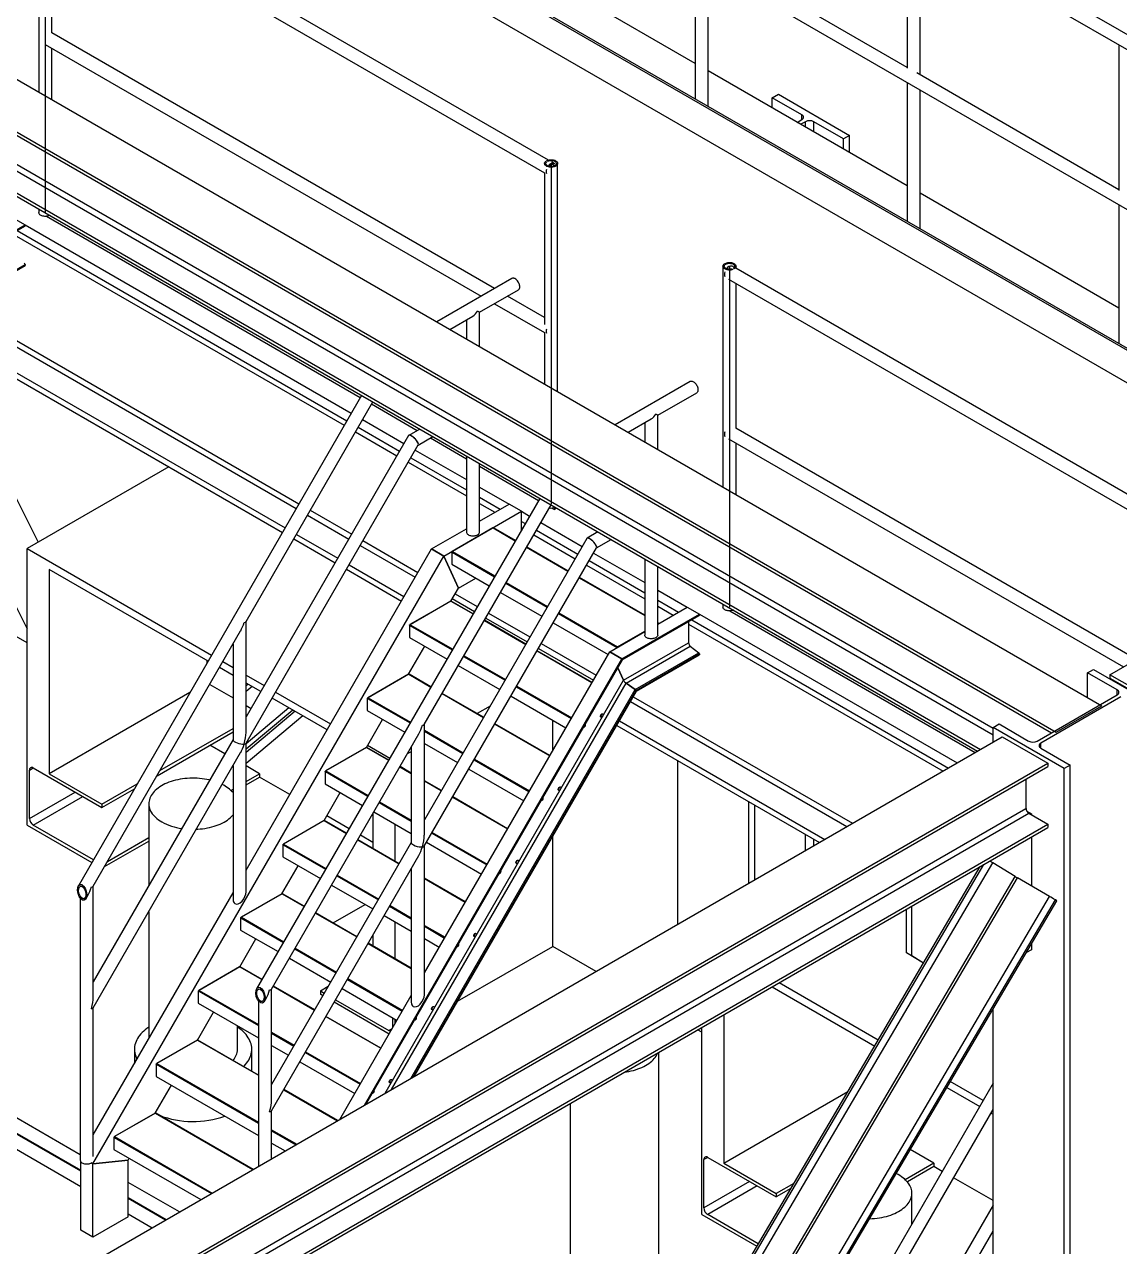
# Model space of a CAD drawing. Header units: inches. Extents: x 5 to 1254, y 17 to 852.
# Drawn here: x 437.6 to 547.8, y 496.3 to 619.3 of the extents above; entities that cross this region are included whole.
import ezdxf

# ---------------------------------------------------------------- set-up
doc = ezdxf.new("R2010")
doc.units = ezdxf.units.IN
doc.header["$LTSCALE"] = 13.5
doc.header["$MEASUREMENT"] = 0

msp = doc.modelspace()

# ---------------------------------------------------------------- linework, layer by layer
at = {"color": 7, "linetype": 'Continuous', "lineweight": 25}
for p, q in [((282.96, 702.61), (546.01, 550.76)), ((278.37, 699.96), (541.41, 548.1)), ((278.55, 699.53), (540.95, 548.04)), ((480.85, 655.87), (602.17, 585.83)), ((603.48, 586.59), (482.16, 656.62)), ((466.93, 647.83), (588.25, 577.79)), ((454.65, 640.74), (575.97, 570.71)), ((454.83, 640.85), (576.15, 570.81)), ((451.82, 639.11), (573.14, 569.07)), ((490.31, 605.68), (442.11, 633.5)), ((440.33, 618.46), (440.33, 632.48)), ((440.8, 632.74), (489.93, 604.38)), ((439.02, 631.72), (439.02, 612.52)), ((526.42, 629.56), (526.42, 614.91)), ((527.74, 614.24), (527.74, 628.8)), ((505.1, 615.4), (485.09, 626.95)), ((526.42, 615), (506.06, 626.75)), ((505.1, 625.79), (505.1, 611.83)), ((506.41, 611.07), (506.41, 625.03)), ((411.55, 619.15), (535.07, 547.84)), ((411.83, 619.64), (535.07, 548.5)), ((409.62, 618.04), (533.79, 546.36)), ((409.72, 617.65), (533.51, 546.19)), ((484.88, 592.74), (440.33, 618.46)), ((439.68, 617.31), (483.56, 591.98)), ((440.33, 611.76), (440.33, 616.94)), ((547.74, 617.25), (547.74, 602.6)), ((526.42, 603.09), (506.41, 614.64)), ((547.74, 602.69), (527.39, 614.44)), ((526.42, 613.48), (526.42, 599.52)), ((527.74, 598.76), (527.74, 612.72)), ((512.85, 611.95), (513.46, 612.3)), ((515.83, 610.23), (512.85, 611.95)), ((512.85, 610.93), (512.85, 611.95)), ((513.46, 612.3), (520.62, 608.16)), ((515.83, 609.74), (515.83, 610.23)), ((515.36, 609.47), (515.83, 609.74)), ((516.19, 609.53), (515.73, 609.27)), ((516.19, 609), (516.19, 609.53)), ((520.01, 607.81), (517.04, 609.53)), ((517.04, 608.51), (517.04, 609.53)), ((505.3, 608.24), (505.28, 608.25)), ((520.62, 608.16), (520.01, 607.81)), ((520.01, 606.79), (520.01, 607.81)), ((520.62, 606.44), (520.62, 608.16)), ((489.93, 605.34), (489.93, 605.21)), ((490.88, 605.35), (490.66, 605.48)), ((491.24, 582.37), (491.24, 605.34)), ((546.83, 553.88), (635.79, 605.24)), ((489.93, 604.38), (489.93, 589.14)), ((547.74, 590.78), (527.74, 602.33)), ((439.02, 600.74), (439.02, 600.39)), ((547.74, 601.17), (547.74, 587.21)), ((429.84, 594.66), (437.64, 599.16)), ((429.87, 594.59), (437.64, 599.08)), ((429.87, 594.56), (437.62, 599.03)), ((436.41, 599.87), (437.64, 599.16)), ((437.64, 599.16), (437.64, 599.08)), ((437.64, 599.16), (470.47, 580.21)), ((439.8, 600.02), (471.38, 581.78)), ((436.54, 598.16), (469.77, 578.98)), ((436.86, 598.59), (470.03, 579.44)), ((436.86, 598.59), (470.03, 579.44)), ((526.62, 595.93), (526.61, 595.94)), ((431.28, 591.48), (437.64, 595.16)), ((431.3, 591.42), (437.64, 595.08)), ((437.64, 595.16), (437.64, 595.08)), ((507.88, 594.99), (507.88, 572.76)), ((509.03, 594.87), (508.82, 594.99)), ((563.43, 563.47), (509.19, 594.78)), ((509.2, 594.78), (509.2, 594.99)), ((486.64, 593.76), (479.08, 589.39)), ((508.44, 593.7), (562.12, 562.71)), ((509.2, 578.7), (509.2, 593.26)), ((483.38, 590.36), (487.3, 592.62)), ((489.93, 589.83), (486.19, 591.98)), ((430.7, 590.37), (464.93, 570.61)), ((430.98, 590.86), (465.21, 571.09)), ((483.38, 586.91), (483.38, 590.36)), ((484.88, 591.22), (489.93, 588.31)), ((480.39, 588.63), (482.72, 589.98)), ((482.07, 589.6), (482.07, 587.67)), ((429.31, 587.97), (463.54, 568.2)), ((429.58, 588.43), (463.81, 568.66)), ((489.93, 588.31), (489.93, 583.13)), ((428.91, 587.27), (438.96, 567.21)), ((504.58, 583.4), (497.02, 579.04)), ((425.98, 582.2), (437.85, 558.5)), ((471.5, 581.99), (443.01, 532.64)), ((501.32, 580), (505.24, 582.26)), ((459.88, 559.23), (472.64, 581.33)), ((472.52, 581.13), (477.12, 578.47)), ((471.61, 579.55), (475.78, 577.15)), ((498.33, 578.28), (500.66, 579.62)), ((500.01, 579.24), (500.01, 577.31)), ((501.32, 576.55), (501.32, 580)), ((470.91, 578.33), (475.07, 575.92)), ((471.17, 578.79), (475.34, 576.38)), ((471.17, 578.79), (475.34, 576.38)), ((477.36, 578.61), (476.27, 577.97)), ((549.51, 555.43), (509.19, 578.71)), ((459.88, 546.98), (477.22, 577.02)), ((476.24, 577.95), (459.89, 549.63)), ((477.21, 577), (478.68, 577.85)), ((478.44, 577.71), (482.07, 575.62)), ((508.44, 577.62), (548.2, 554.67)), ((509.2, 572), (509.2, 577.18)), ((476.47, 575.72), (482.07, 572.49)), ((476.47, 575.72), (482.07, 572.49)), ((476.92, 576.49), (482.07, 573.52)), ((482.07, 575.89), (482.07, 568.24)), ((452.11, 574.8), (437.85, 566.57)), ((476.21, 575.26), (482.07, 571.88)), ((483.38, 568.24), (483.38, 575.13)), ((483.38, 574.86), (489.32, 571.43)), ((483.38, 572.76), (486.35, 571.04)), ((489.44, 571.63), (460.95, 522.28)), ((477.82, 548.87), (490.58, 570.97)), ((483.38, 571.74), (485.46, 570.53)), ((483.38, 571.74), (485.46, 570.53)), ((483.38, 571.12), (484.93, 570.23)), ((483.38, 569.33), (486.35, 571.04)), ((487.59, 570.33), (486.35, 571.04)), ((490.65, 570.66), (490.93, 570.5)), ((490.93, 570.72), (490.93, 570.5)), ((491.11, 570.67), (491.11, 570.6)), ((466.07, 569.95), (470.23, 567.54)), ((466.35, 570.44), (470.52, 568.03)), ((479.78, 565.82), (487.59, 570.33)), ((487.59, 568.42), (487.59, 570.33)), ((487.59, 570.33), (488.41, 569.85)), ((491.11, 570.6), (490.93, 570.5)), ((478.54, 566.54), (482.07, 568.57)), ((484.73, 568.65), (480.63, 566.29)), ((484.76, 568.65), (480.66, 566.29)), ((484.76, 568.65), (486.98, 567.37)), ((486.99, 567.38), (484.79, 568.65)), ((487.59, 569.31), (487.97, 569.09)), ((487.59, 569.31), (487.97, 569.09)), ((487.59, 568.7), (487.71, 568.63)), ((489.11, 568.43), (493.28, 566.02)), ((489.11, 568.43), (493.28, 566.02)), ((489.55, 569.19), (493.72, 566.79)), ((495.3, 568.25), (494.21, 567.62)), ((464.68, 567.55), (468.85, 565.14)), ((464.95, 568.01), (469.11, 565.6)), ((471.65, 567.38), (477.18, 564.18)), ((494.18, 567.59), (477.83, 539.27)), ((488.85, 567.97), (493.01, 565.56)), ((495.15, 566.64), (496.62, 567.49)), ((437.85, 557.08), (422.87, 565.74)), ((437.85, 538.76), (437.85, 566.57)), ((437.85, 566.57), (456.41, 555.86)), ((444.47, 504.67), (479.78, 565.82)), ((459.89, 534.23), (478.54, 566.54)), ((471.37, 566.89), (476.9, 563.69)), ((477.82, 536.62), (495.16, 566.66)), ((478.54, 566.54), (479.78, 565.82)), ((479.78, 565.82), (478.54, 566.54)), ((479.78, 565.82), (481.25, 562.59)), ((481.25, 562.59), (479.78, 565.82)), ((480.58, 566.24), (480.6, 566.25)), ((480.58, 566.24), (480.58, 565)), ((480.58, 566.24), (480.62, 566.22)), ((480.6, 566.25), (480.63, 566.24)), ((480.62, 566.24), (480.62, 566.26)), ((480.63, 566.26), (480.62, 566.26)), ((480.62, 566.22), (484.89, 563.75)), ((480.66, 566.29), (484.93, 563.82)), ((488.12, 566.71), (492.28, 564.3)), ((492.29, 564.32), (488.13, 566.72)), ((494.86, 566.13), (500.01, 563.16)), ((456.07, 555.25), (440.08, 564.48)), ((440.08, 564.48), (440.08, 543.91)), ((469.99, 564.49), (475.52, 561.29)), ((470.25, 564.94), (475.78, 561.75)), ((480.58, 565), (484.36, 562.82)), ((494.15, 564.91), (500.01, 561.53)), ((494.41, 565.37), (500.01, 562.14)), ((494.41, 565.37), (500.01, 562.14)), ((500.01, 565.53), (500.01, 557.88)), ((501.32, 557.88), (501.32, 564.77)), ((481.25, 562.59), (483, 563.6)), ((493.42, 563.65), (500.01, 559.85)), ((500.01, 559.87), (493.43, 563.66)), ((480.5, 561.29), (481.25, 562.59)), ((480.92, 562.03), (483.15, 560.74)), ((485.49, 562.16), (489.66, 559.76)), ((486.03, 563.09), (490.2, 560.69)), ((486.07, 563.16), (490.24, 560.76)), ((501.32, 562.4), (504.29, 560.69)), ((480.48, 561.29), (476.38, 558.93)), ((480.51, 561.29), (476.41, 558.92)), ((480.51, 561.29), (482.73, 560.01)), ((482.74, 560.02), (480.54, 561.29)), ((480.64, 561.54), (482.87, 560.25)), ((501.32, 561.38), (503.4, 560.18)), ((501.32, 561.38), (503.4, 560.18)), ((507.88, 560.99), (507.88, 560.69)), ((484.01, 559.59), (488.17, 557.19)), ((484.29, 560.08), (488.46, 557.68)), ((491.33, 560.03), (497.24, 556.62)), ((491.38, 560.1), (497.28, 556.69)), ((497.72, 555.47), (505.53, 559.97)), ((497.75, 555.41), (505.53, 559.89)), ((497.75, 555.37), (505.5, 559.84)), ((501.32, 560.77), (502.87, 559.87)), ((501.32, 558.97), (504.29, 560.69)), ((504.29, 560.69), (505.53, 559.97)), ((505.53, 559.97), (505.53, 559.89)), ((505.53, 559.97), (531.45, 545.01)), ((508.58, 560.31), (533.27, 546.05)), ((459.89, 548.09), (459.89, 559.25)), ((476.33, 558.88), (476.35, 558.89)), ((476.33, 558.88), (476.33, 557.64)), ((476.33, 558.88), (476.37, 558.85)), ((476.35, 558.89), (476.38, 558.88)), ((476.37, 558.88), (476.37, 558.9)), ((476.38, 558.89), (476.37, 558.9)), ((476.37, 558.85), (480.64, 556.39)), ((476.41, 558.92), (480.68, 556.46)), ((483.87, 559.35), (488.03, 556.94)), ((488.04, 556.96), (483.88, 559.36)), ((490.8, 559.1), (496.33, 555.91)), ((501.41, 559.06), (501.32, 559.11)), ((501.32, 559.09), (501.38, 559.05)), ((501.32, 559.02), (501.38, 559.05)), ((504.42, 559.22), (504.42, 557.09)), ((504.42, 558.98), (530.04, 544.19)), ((504.74, 559.4), (530.57, 544.49)), ((504.74, 559.4), (530.57, 544.49)), ((444.5, 532.59), (459.34, 558.3)), ((476.33, 557.64), (480.11, 555.46)), ((496.49, 556.18), (500.01, 558.22)), ((497.28, 556.69), (500.01, 558.26)), ((458.57, 556.97), (458.57, 547.33)), ((476.25, 553.93), (477.87, 556.75)), ((477.83, 523.87), (496.49, 556.18)), ((489.17, 556.29), (494.7, 553.09)), ((494.71, 553.11), (489.18, 556.3)), ((489.31, 556.53), (494.84, 553.34)), ((489.6, 557.02), (495.13, 553.83)), ((496.49, 556.18), (497.72, 555.47)), ((497.72, 555.47), (496.49, 556.18)), ((497.28, 556.67), (497.28, 556.69)), ((497.88, 553.32), (504.42, 557.09)), ((498.14, 553.03), (504.59, 556.76)), ((499.06, 552.4), (505.46, 556.1)), ((499.16, 552.29), (505.53, 555.97)), ((499.19, 552.23), (505.53, 555.89)), ((504.59, 556.76), (505.46, 556.1)), ((505.53, 555.97), (505.53, 555.89)), ((455.95, 555.32), (455.95, 555.05)), ((457.55, 555.2), (458.57, 554.61)), ((471.8, 510.57), (497.72, 555.47)), ((471.9, 510.62), (497.75, 555.41)), ((471.93, 510.64), (497.76, 555.37)), ((481.24, 554.8), (485.41, 552.4)), ((481.78, 555.73), (485.95, 553.33)), ((481.82, 555.8), (485.99, 553.4)), ((497.72, 555.47), (497.75, 555.41)), ((497.75, 555.41), (497.72, 555.47)), ((458.57, 553.81), (457.2, 554.6)), ((459.89, 553.85), (461.72, 552.79)), ((476.23, 553.93), (472.13, 551.57)), ((476.26, 553.93), (472.16, 551.56)), ((476.26, 553.93), (478.48, 552.64)), ((478.49, 552.66), (476.29, 553.93)), ((497.3, 554.59), (497.88, 553.32)), ((497.88, 553.32), (497.3, 554.59)), ((544.58, 554.07), (545.19, 554.42)), ((547.56, 552.35), (544.58, 554.07)), ((544.58, 551.58), (544.58, 554.07)), ((545.19, 554.42), (552.35, 550.28)), ((551.42, 551.23), (546.83, 553.88)), ((546.83, 553.88), (546.83, 553.55)), ((546.83, 553.55), (548.75, 552.44)), ((456.23, 552.91), (458.57, 551.55)), ((461.37, 552.19), (459.89, 553.05)), ((460.1, 552.93), (459.89, 552.75)), ((460.49, 552.7), (459.89, 552.19)), ((473.9, 511.78), (497.88, 553.32)), ((474.53, 512.14), (498.14, 553.03)), ((476.46, 513.26), (499.06, 552.4)), ((476.7, 513.4), (499.16, 552.29)), ((476.8, 513.45), (499.19, 552.23)), ((487.08, 552.67), (492.61, 549.48)), ((487.13, 552.74), (492.66, 549.55)), ((498.14, 553.03), (499.06, 552.4)), ((499.06, 552.4), (498.14, 553.03)), ((499.16, 552.29), (499.19, 552.23)), ((499.19, 552.23), (499.16, 552.29)), ((547.56, 551.86), (547.56, 552.35)), ((454.23, 552.08), (440.08, 543.91)), ((458.57, 551.64), (458.51, 551.59)), ((468.04, 548.34), (462.51, 551.53)), ((462.86, 552.14), (468.39, 548.94)), ((472.08, 551.52), (472.1, 551.53)), ((472.08, 551.52), (472.08, 550.28)), ((472.08, 551.52), (472.12, 551.49)), ((472.1, 551.53), (472.13, 551.51)), ((472.12, 551.52), (472.12, 551.54)), ((472.13, 551.53), (472.12, 551.54)), ((472.12, 551.49), (476.39, 549.03)), ((472.16, 551.56), (476.43, 549.1)), ((479.62, 551.99), (483.78, 549.58)), ((483.79, 549.6), (479.63, 552)), ((486.55, 551.74), (492.08, 548.55)), ((498.58, 551.18), (520.36, 538.6)), ((498.86, 551.67), (520.93, 538.93)), ((539.5, 547.21), (547.56, 551.86)), ((547.92, 551.65), (539.86, 547)), ((459.89, 550.79), (460.39, 550.5)), ((464.19, 550.56), (459.89, 546.94)), ((464.59, 550.33), (459.89, 546.38)), ((464.81, 550.2), (459.89, 546.06)), ((465.6, 549.75), (459.89, 544.94)), ((472.08, 550.28), (475.86, 548.1)), ((484.44, 550.71), (483.15, 549.97)), ((541.41, 548.1), (546.01, 550.76)), ((472, 546.57), (473.62, 549.39)), ((477.83, 537.73), (477.83, 548.89)), ((484.92, 548.92), (490.45, 545.73)), ((490.46, 545.75), (484.93, 548.94)), ((490.75, 546.24), (490.75, 549.32)), ((497.19, 548.78), (517.59, 537)), ((497.46, 549.24), (518.12, 537.31)), ((535.07, 548.58), (535.67, 548.93)), ((542.23, 544.44), (535.07, 548.58)), ((535.07, 547.09), (535.07, 548.58)), ((535.67, 548.93), (538.65, 547.21)), ((432.1, 487.65), (536, 547.63)), ((458.57, 547.35), (444.51, 522.99)), ((450.93, 543.72), (458.57, 548.14)), ((451.22, 544.23), (458.57, 548.48)), ((462.44, 522.24), (477.28, 547.94)), ((477.83, 548.29), (481.74, 546.04)), ((477.83, 548.2), (481.7, 545.97)), ((536, 547.63), (540.59, 544.98)), ((444.5, 520.35), (459.34, 546.05)), ((457.76, 545.93), (456.25, 546.8)), ((459.89, 532.04), (459.89, 547)), ((471.98, 546.57), (467.88, 544.21)), ((472.01, 546.57), (467.91, 544.2)), ((472.01, 546.57), (474.23, 545.28)), ((474.24, 545.3), (472.04, 546.57)), ((472.12, 546.79), (474.35, 545.5)), ((476.51, 546.14), (476.11, 545.91)), ((476.51, 546.61), (476.51, 536.97)), ((477.83, 546.96), (481.16, 545.04)), ((477.88, 546.93), (477.83, 546.9)), ((539.86, 546.51), (539.86, 547)), ((539.86, 546.51), (542.84, 544.79)), ((436.69, 485), (540.59, 544.98)), ((482.83, 545.31), (488.36, 542.12)), ((482.88, 545.38), (488.41, 542.19)), ((503.34, 528.77), (503.34, 545.23)), ((540.59, 544.98), (540.59, 544.65)), ((436.69, 484.67), (540.59, 544.65)), ((438.08, 544.28), (438.47, 544.5)), ((438.08, 539.42), (438.08, 544.28)), ((438.47, 544.5), (445.37, 540.52)), ((440.08, 543.91), (445.37, 540.85)), ((458.57, 544.72), (458.57, 531.28)), ((461.24, 543.92), (459.89, 544.7)), ((459.89, 543.14), (461.24, 543.92)), ((459.89, 542.81), (461.24, 543.58)), ((461.24, 543.92), (461.24, 543.58)), ((464.28, 541.83), (461.24, 543.58)), ((467.83, 544.16), (467.85, 544.17)), ((467.83, 544.16), (467.83, 542.92)), ((467.83, 544.16), (467.87, 544.13)), ((467.85, 544.17), (467.88, 544.15)), ((467.87, 544.16), (467.87, 544.18)), ((467.88, 544.17), (467.87, 544.18)), ((467.87, 544.13), (472.14, 541.67)), ((467.91, 544.2), (472.18, 541.74)), ((475.37, 544.63), (476.51, 543.96)), ((476.51, 543.98), (475.38, 544.64)), ((482.3, 544.38), (487.83, 541.19)), ((542.84, 544.79), (542.23, 544.44)), ((542.23, 415), (542.23, 544.44)), ((542.84, 414.65), (542.84, 544.79)), ((445.37, 540.85), (448.94, 542.92)), ((445.37, 540.52), (448.65, 542.41)), ((458.35, 542.25), (458.57, 542.38)), ((467.83, 542.92), (471.61, 540.74)), ((479.54, 542.24), (477.83, 543.22)), ((477.83, 543.2), (479.53, 542.22)), ((538.38, 543.38), (538.38, 540.43)), ((438.08, 539.42), (442.67, 542.07)), ((438.47, 538.75), (443.45, 541.62)), ((458.56, 542.04), (458.57, 542.05)), ((467.75, 539.21), (469.37, 542.03)), ((480.67, 541.56), (486.2, 538.37)), ((486.21, 538.39), (480.68, 541.58)), ((437.63, 482.27), (538.38, 540.43)), ((437.63, 481.61), (538.67, 539.94)), ((445.37, 540.85), (445.37, 540.52)), ((450.1, 540.9), (450.1, 532.67)), ((472.65, 539.92), (472.65, 536.4)), ((472.74, 540.08), (476.51, 537.9)), ((473.28, 541.01), (476.51, 539.14)), ((473.32, 541.08), (476.51, 539.24)), ((510.5, 532.91), (510.5, 541.1)), ((511.1, 533.26), (511.1, 540.75)), ((538.92, 539.88), (538.48, 540.13)), ((538.67, 539.94), (540.59, 538.83)), ((437.63, 479.39), (540.59, 538.83)), ((437.85, 538.76), (444.37, 535)), ((444.52, 535.25), (438.47, 538.75)), ((467.73, 539.21), (463.63, 536.84)), ((467.76, 539.2), (463.66, 536.84)), ((467.76, 539.2), (469.98, 537.92)), ((469.99, 537.94), (467.79, 539.21)), ((470.25, 538.38), (468.02, 539.67)), ((474.88, 535.11), (474.88, 538.85)), ((538.85, 539.84), (538.92, 539.88)), ((538.92, 539.88), (538.92, 539.8)), ((540.59, 538.83), (540.59, 538.5)), ((437.63, 479.06), (540.59, 538.5)), ((445.94, 535.09), (450.1, 537.49)), ((472.65, 537), (471.39, 537.73)), ((478.58, 537.95), (484.11, 534.76)), ((478.63, 538.02), (484.16, 534.83)), ((490.75, 526.55), (490.75, 537.61)), ((516.19, 536.19), (516.19, 537.81)), ((538.92, 537.54), (538.92, 532.63)), ((445.65, 534.59), (450.1, 537.15)), ((476.51, 536.99), (462.45, 512.64)), ((463.58, 536.79), (463.6, 536.81)), ((463.58, 536.79), (463.58, 535.56)), ((463.58, 536.79), (463.62, 536.77)), ((463.6, 536.81), (463.63, 536.79)), ((463.62, 536.79), (463.62, 536.82)), ((463.63, 536.81), (463.62, 536.82)), ((463.62, 536.77), (467.89, 534.31)), ((463.66, 536.84), (467.93, 534.38)), ((471.12, 537.26), (475.28, 534.86)), ((475.29, 534.87), (471.13, 537.28)), ((477.83, 521.68), (477.83, 536.64)), ((478.05, 537.02), (483.58, 533.83)), ((517.04, 536.68), (517.04, 537.32)), ((462.44, 509.99), (477.28, 535.69)), ((463.58, 535.56), (467.36, 533.38)), ((437.63, 369.44), (535.04, 534.94)), ((437.63, 370.81), (534.14, 534.78)), ((437.63, 371.21), (533.78, 534.57)), ((463.5, 531.85), (465.12, 534.66)), ((476.42, 534.2), (476.51, 534.15)), ((476.51, 534.17), (476.43, 534.22)), ((476.51, 534.36), (476.51, 520.92)), ((537.29, 533.57), (535.04, 534.94)), ((439.03, 366.62), (537.29, 533.57)), ((439.25, 366.49), (537.52, 533.43)), ((444.51, 521.46), (444.51, 532.61)), ((468.49, 532.72), (472.66, 530.31)), ((469.03, 533.65), (473.2, 531.24)), ((469.07, 533.72), (473.24, 531.31)), ((481.96, 531.02), (477.83, 533.41)), ((477.83, 533.39), (481.95, 531.01)), ((540.74, 531.57), (537.52, 533.43)), ((443.2, 505.57), (398.07, 531.63)), ((442.48, 364.63), (540.74, 531.57)), ((443.2, 531.4), (443.2, 505.03)), ((443.77, 531.32), (443.97, 531.66)), ((444.51, 507.59), (458.57, 531.95)), ((463.48, 531.85), (459.38, 529.48)), ((463.51, 531.84), (459.41, 529.48)), ((463.51, 531.84), (465.73, 530.56)), ((465.74, 530.58), (463.54, 531.85)), ((398.07, 530.11), (443.24, 504.03)), ((443.08, 364.27), (541.34, 531.22)), ((443.2, 364.2), (541.47, 531.14)), ((468.64, 528.9), (471.88, 530.76)), ((472.65, 530.32), (472.65, 530.3)), ((474.33, 530.59), (476.51, 529.33)), ((474.38, 530.66), (476.51, 529.42)), ((526.36, 525.9), (526.36, 530.29)), ((526.9, 525.59), (526.9, 530.6)), ((541.47, 531.14), (541.34, 531.22)), ((443.24, 503.92), (398.07, 529.99)), ((450.1, 530.04), (450.1, 517.27)), ((459.33, 529.43), (459.35, 529.44)), ((459.33, 529.43), (459.33, 528.19)), ((459.33, 529.43), (459.37, 529.41)), ((459.35, 529.44), (459.38, 529.43)), ((459.37, 529.43), (459.37, 529.46)), ((459.38, 529.45), (459.37, 529.46)), ((459.37, 529.41), (463.64, 526.94)), ((459.41, 529.48), (463.68, 527.02)), ((466.87, 529.9), (471.03, 527.5)), ((471.04, 527.51), (466.88, 529.92)), ((473.8, 529.66), (476.51, 528.09)), ((474.88, 525.3), (474.88, 529.03)), ((398.07, 528.48), (443.24, 502.4)), ((459.33, 528.19), (463.11, 526.02)), ((472.65, 527.67), (472.65, 526.58)), ((477.83, 528.66), (479.91, 527.46)), ((477.83, 528.57), (479.86, 527.39)), ((459.25, 524.49), (460.87, 527.3)), ((464.82, 526.36), (468.99, 523.95)), ((472.17, 526.84), (476.51, 524.33)), ((476.51, 524.35), (472.18, 526.86)), ((477.83, 527.33), (479.33, 526.46)), ((481.17, 521.02), (490.75, 526.55)), ((495.12, 524.03), (490.75, 526.55)), ((538.92, 526.81), (538.92, 526.2)), ((464.24, 525.36), (468.41, 522.95)), ((464.78, 526.29), (468.95, 523.88)), ((526.9, 525.59), (526.36, 525.9)), ((528.06, 524.85), (526.36, 525.9)), ((528.07, 524.87), (526.9, 525.59)), ((538.92, 526.2), (538.38, 525.89)), ((459.23, 524.49), (455.13, 522.12)), ((459.26, 524.48), (455.16, 522.12)), ((459.26, 524.48), (461.48, 523.2)), ((461.49, 523.21), (459.29, 524.49)), ((470.08, 523.22), (475.61, 520.03)), ((470.13, 523.3), (475.66, 520.1)), ((523.51, 517.12), (513.53, 522.88)), ((455.08, 522.07), (455.1, 522.08)), ((455.08, 522.07), (455.08, 520.83)), ((455.08, 522.07), (455.12, 522.05)), ((455.1, 522.08), (455.13, 522.07)), ((455.12, 522.07), (455.12, 522.1)), ((455.13, 522.09), (455.12, 522.1)), ((455.12, 522.05), (461.14, 518.58)), ((455.16, 522.12), (461.14, 518.67)), ((462.45, 511.1), (462.45, 522.25)), ((462.62, 522.54), (466.78, 520.14)), ((466.79, 520.15), (462.63, 522.56)), ((467.36, 522.07), (468.16, 522.53)), ((467.36, 522.07), (467.36, 521.73)), ((467.36, 522.07), (467.76, 521.83)), ((467.62, 521.58), (467.36, 521.73)), ((469.33, 509.14), (476.51, 521.59)), ((469.55, 522.3), (475.08, 519.1)), ((512.84, 522.48), (523.16, 516.52)), ((444.51, 505.4), (444.51, 520.36)), ((455.08, 520.83), (461.14, 517.34)), ((461.14, 521.05), (461.14, 504.41)), ((461.71, 520.97), (461.91, 521.31)), ((474.29, 517.73), (468.76, 520.92)), ((468.9, 521.18), (474.27, 518.08)), ((535.07, 460.4), (535.07, 520.27)), ((455, 517.12), (456.62, 519.94)), ((467.92, 519.48), (473.45, 516.29)), ((473.46, 516.3), (467.93, 519.49)), ((474.66, 518.37), (474.66, 519.35)), ((474.88, 518.76), (474.88, 519.22)), ((507.96, 519.67), (507.96, 504.72)), ((459.02, 516.19), (459.02, 518.56)), ((462.45, 517.91), (464.74, 516.59)), ((462.45, 517.82), (464.7, 516.52)), ((474.27, 518.08), (474.6, 518.27)), ((505.74, 517.9), (505.32, 518.14)), ((505.74, 499.58), (505.74, 518.38)), ((454.98, 517.12), (450.88, 514.76)), ((455.01, 517.12), (450.91, 514.76)), ((455.01, 517.12), (461.14, 513.58)), ((461.14, 513.6), (455.04, 517.12)), ((462.45, 516.58), (464.16, 515.59)), ((448.65, 516.19), (448.65, 514.76)), ((460.46, 513.99), (460.46, 516.19)), ((465.83, 515.86), (471.36, 512.67)), ((465.88, 515.93), (471.41, 512.74)), ((501.44, 491.7), (501.44, 515.9)), ((450.83, 514.71), (450.85, 514.72)), ((450.83, 514.71), (450.83, 513.47)), ((450.83, 514.71), (450.87, 514.69)), ((450.85, 514.72), (450.88, 514.71)), ((450.87, 514.71), (450.87, 514.73)), ((450.88, 514.73), (450.87, 514.73)), ((450.87, 514.69), (461.14, 508.76)), ((450.91, 514.76), (461.14, 508.86)), ((465.3, 514.93), (470.83, 511.74)), ((450.83, 513.47), (461.14, 507.52)), ((462.54, 512.79), (462.45, 512.84)), ((534.07, 511.03), (530.75, 512.94)), ((450.75, 509.76), (452.37, 512.58)), ((462.45, 512.82), (462.53, 512.78)), ((463.67, 512.12), (469.08, 509)), ((469.1, 509.01), (463.68, 512.13)), ((507.96, 504.72), (520.45, 511.93)), ((535.07, 512.77), (520.66, 487.81)), ((530.4, 512.34), (533.72, 510.43)), ((492.52, 510.75), (492.52, 491.7)), ((450.73, 509.76), (446.63, 507.4)), ((450.76, 509.76), (446.66, 507.4)), ((450.76, 509.76), (460.58, 504.09)), ((460.6, 504.1), (450.79, 509.76)), ((462.45, 505.17), (462.45, 510.01)), ((522.15, 487.77), (535.07, 510.14)), ((534.86, 509.77), (535.07, 509.65)), ((462.45, 508.1), (464.99, 506.63)), ((462.45, 508), (464.9, 506.59)), ((446.58, 507.35), (446.6, 507.36)), ((446.58, 507.35), (446.58, 506.11)), ((446.58, 507.35), (446.62, 507.33)), ((446.6, 507.36), (446.63, 507.35)), ((446.62, 507.35), (446.62, 507.37)), ((446.63, 507.37), (446.62, 507.37)), ((446.62, 507.33), (456.4, 501.68)), ((446.66, 507.4), (456.48, 501.73)), ((462.45, 506.76), (463.83, 505.97)), ((446.58, 506.11), (455.33, 501.06)), ((529.12, 504.73), (526.73, 506.11)), ((443.24, 498), (443.24, 504.9)), ((444.32, 504.76), (444.47, 504.67)), ((444.47, 504.67), (444.32, 504.76)), ((444.47, 504.67), (448.01, 505.02)), ((448.01, 505.02), (444.47, 504.67)), ((444.47, 497.29), (444.47, 504.67)), ((448.01, 505.02), (448.12, 505.22)), ((448.01, 499.33), (448.01, 505.02)), ((506.35, 505.31), (505.96, 505.09)), ((505.96, 500.23), (505.96, 505.09)), ((506.35, 505.31), (513.25, 501.33)), ((507.96, 504.72), (513.25, 501.67)), ((529.12, 504.73), (526.23, 503.07)), ((529.12, 504.4), (526.44, 502.85)), ((529.12, 504.73), (529.12, 504.4)), ((529.96, 503.91), (529.12, 504.4)), ((535.07, 500.96), (531.1, 503.26)), ((453.17, 499.82), (448.01, 502.8)), ((510.55, 502.89), (505.96, 500.23)), ((511.33, 502.44), (506.35, 499.56)), ((515.01, 502.68), (513.25, 501.67)), ((514.71, 502.17), (513.25, 501.33)), ((448.01, 501.28), (451.86, 499.06)), ((451.76, 499), (448.01, 501.16)), ((513.25, 501.67), (513.25, 501.33)), ((526.9, 498.61), (526.9, 501.71)), ((448.01, 499.33), (444.47, 497.29)), ((448.01, 499.65), (450.44, 498.24)), ((505.74, 499.58), (511.29, 496.37)), ((511.44, 496.62), (506.35, 499.56)), ((535.07, 500.52), (522.16, 478.17)), ((444.47, 497.29), (443.24, 498)), ((522.15, 475.52), (535.07, 497.89))]:
    msp.add_line(p, q, dxfattribs=at)
at = {"color": 7, "linetype": 'Continuous'}
for p, q in [((439.68, 634.68), (439.68, 600.39)), ((490.58, 605.34), (490.58, 571.04)), ((508.54, 594.99), (508.54, 560.69))]:
    msp.add_line(p, q, dxfattribs=at)
at = {"color": 7, "linetype": 'Continuous', "lineweight": 25, "flags": 128}
for points in [[(491.05, 605.07), (490.98, 605.03), (490.89, 605), (490.81, 604.98), (490.71, 604.96), (490.62, 604.96), (490.52, 604.96), (490.43, 604.97), (490.34, 604.98), (490.25, 605.01), (490.17, 605.04), (490.1, 605.08), (490.04, 605.12), (489.99, 605.17), (489.96, 605.22), (489.94, 605.27), (489.93, 605.33), (489.93, 605.38), (489.95, 605.44), (489.98, 605.49), (490.03, 605.54), (490.06, 605.56)], [(490.95, 605.12), (490.89, 605.09), (490.81, 605.06), (490.73, 605.04), (490.65, 605.03), (490.56, 605.03), (490.48, 605.04), (490.39, 605.05), (490.32, 605.07), (490.24, 605.1), (490.18, 605.14), (490.13, 605.18), (490.1, 605.22), (490.07, 605.27), (490.06, 605.32), (490.06, 605.37), (490.08, 605.42), (490.11, 605.47), (490.15, 605.51)], [(490.12, 605.6), (490.15, 605.62), (490.23, 605.66), (490.32, 605.68), (490.41, 605.7), (490.5, 605.71), (490.6, 605.71), (490.69, 605.71), (490.78, 605.7), (490.87, 605.68), (490.96, 605.65), (491.03, 605.61), (491.1, 605.57), (491.15, 605.53), (491.19, 605.48), (491.22, 605.42), (491.24, 605.37), (491.24, 605.31), (491.23, 605.26), (491.2, 605.21), (491.16, 605.16), (491.11, 605.11), (491.05, 605.07), (491.05, 605.07)], [(490.21, 605.55), (490.28, 605.58), (490.35, 605.61), (490.43, 605.63), (490.52, 605.64), (490.61, 605.64), (490.69, 605.63), (490.77, 605.62), (490.85, 605.6), (490.92, 605.57), (490.98, 605.53), (491.03, 605.49), (491.07, 605.45), (491.1, 605.4), (491.11, 605.35), (491.1, 605.3), (491.09, 605.25), (491.05, 605.2), (491.01, 605.16), (490.95, 605.12)], [(490.3, 605.08), (490.31, 605.1), (490.37, 605.17), (490.43, 605.23), (490.5, 605.29), (490.57, 605.33), (490.64, 605.36), (490.7, 605.38), (490.76, 605.38), (490.82, 605.37), (490.87, 605.35), (490.92, 605.32), (490.95, 605.28)], [(490.38, 605.06), (490.4, 605.09), (490.46, 605.14), (490.52, 605.19), (490.58, 605.23), (490.64, 605.25), (490.7, 605.26), (490.75, 605.26), (490.8, 605.24), (490.84, 605.21), (490.88, 605.17), (490.9, 605.12), (490.91, 605.1)], [(440.12, 600.11), (440.07, 600.08), (439.99, 600.05), (439.9, 600.03), (439.81, 600.02), (439.71, 600.01), (439.62, 600.01), (439.52, 600.02), (439.43, 600.04), (439.34, 600.06), (439.27, 600.09), (439.2, 600.13), (439.14, 600.17), (439.09, 600.22), (439.05, 600.27), (439.03, 600.33), (439.02, 600.38), (439.02, 600.39)], [(508.9, 594.67), (508.85, 594.65), (508.76, 594.63), (508.67, 594.61), (508.58, 594.61), (508.48, 594.61), (508.38, 594.62), (508.29, 594.63), (508.21, 594.66), (508.13, 594.69), (508.06, 594.73), (508, 594.77), (507.95, 594.82), (507.91, 594.87), (507.89, 594.92), (507.88, 594.98), (507.89, 595.03), (507.91, 595.09), (507.94, 595.14), (507.98, 595.19), (508.04, 595.23), (508.11, 595.27), (508.19, 595.31), (508.27, 595.33), (508.36, 595.35), (508.46, 595.36), (508.55, 595.36), (508.65, 595.36), (508.74, 595.35), (508.83, 595.33), (508.91, 595.3), (508.99, 595.26), (509.05, 595.22), (509.11, 595.18), (509.15, 595.13), (509.18, 595.07), (509.19, 595.02), (509.2, 594.96), (509.18, 594.91), (509.16, 594.86), (509.12, 594.81), (509.07, 594.76), (509, 594.72), (509, 594.72)], [(508.8, 594.72), (508.77, 594.71), (508.69, 594.7), (508.6, 594.68), (508.52, 594.68), (508.43, 594.69), (508.35, 594.7), (508.27, 594.73), (508.2, 594.75), (508.14, 594.79), (508.09, 594.83), (508.05, 594.88), (508.03, 594.92), (508.02, 594.97), (508.02, 595.02), (508.04, 595.07), (508.07, 595.12), (508.11, 595.16), (508.17, 595.2), (508.23, 595.23), (508.31, 595.26), (508.39, 595.28), (508.47, 595.29), (508.56, 595.29), (508.65, 595.28), (508.73, 595.27), (508.81, 595.25), (508.88, 595.22), (508.94, 595.18), (508.99, 595.14), (509.03, 595.1), (509.05, 595.05), (509.06, 595), (509.06, 594.95), (509.04, 594.9), (509.01, 594.85), (508.97, 594.81), (508.91, 594.77)], [(487.43, 592.92), (487.43, 593), (487.41, 593.09), (487.39, 593.17), (487.35, 593.26), (487.31, 593.35), (487.26, 593.43), (487.21, 593.51), (487.15, 593.58), (487.08, 593.64), (487.02, 593.69), (486.95, 593.74), (486.88, 593.77), (486.82, 593.78), (486.75, 593.79), (486.7, 593.78), (486.64, 593.76), (486.64, 593.76)], [(504.58, 583.4), (504.61, 583.42), (504.67, 583.43), (504.73, 583.43), (504.79, 583.42), (504.86, 583.4), (504.92, 583.36), (504.99, 583.31), (505.06, 583.25), (505.12, 583.19), (505.18, 583.11), (505.23, 583.03), (505.28, 582.95), (505.31, 582.86), (505.34, 582.77), (505.36, 582.69), (505.37, 582.6), (505.37, 582.53), (505.36, 582.45), (505.34, 582.39), (505.31, 582.34), (505.28, 582.29), (505.24, 582.26)], [(482.07, 568.24), (482.07, 568.23), (482.08, 568.18), (482.1, 568.12), (482.13, 568.07), (482.18, 568.02), (482.24, 567.98), (482.31, 567.94), (482.39, 567.91), (482.48, 567.89), (482.57, 567.87), (482.66, 567.86), (482.76, 567.86), (482.86, 567.87), (482.95, 567.88), (483.04, 567.9), (483.12, 567.93), (483.19, 567.97)], [(508.93, 560.38), (508.85, 560.36), (508.76, 560.33), (508.67, 560.32), (508.58, 560.31), (508.48, 560.31), (508.38, 560.32), (508.29, 560.34), (508.21, 560.36), (508.13, 560.39), (508.06, 560.43), (508, 560.48), (507.95, 560.52), (507.91, 560.57), (507.89, 560.63), (507.88, 560.68), (507.88, 560.69)], [(501.32, 557.88), (501.32, 557.83), (501.3, 557.78), (501.27, 557.73), (501.22, 557.68), (501.16, 557.63), (501.09, 557.59), (501.02, 557.56), (500.93, 557.53), (500.84, 557.52), (500.75, 557.5), (500.65, 557.5), (500.56, 557.51), (500.46, 557.52), (500.37, 557.54), (500.29, 557.57), (500.22, 557.6), (500.15, 557.64), (500.1, 557.69), (500.05, 557.74), (500.03, 557.79), (500.01, 557.85), (500.01, 557.88)], [(495.68, 549.63), (495.65, 549.61), (495.62, 549.61), (495.59, 549.62), (495.57, 549.64), (495.55, 549.67), (495.55, 549.71), (495.56, 549.76), (495.58, 549.81), (495.6, 549.85), (495.63, 549.89), (495.67, 549.92), (495.7, 549.94), (495.74, 549.95), (495.77, 549.95), (495.79, 549.93), (495.81, 549.9), (495.82, 549.87), (495.81, 549.82), (495.8, 549.78), (495.78, 549.73), (495.75, 549.69), (495.72, 549.65), (495.68, 549.63)], [(456.23, 543.28), (456.16, 543.3), (455.93, 543.35), (455.69, 543.39), (455.45, 543.42), (455.21, 543.44), (454.96, 543.46), (454.71, 543.47), (454.46, 543.47), (454.22, 543.46), (453.97, 543.45), (453.72, 543.43), (453.48, 543.4), (453.24, 543.36), (453.01, 543.31), (452.78, 543.26), (452.55, 543.2), (452.34, 543.13), (452.12, 543.06), (451.92, 542.97), (451.72, 542.89), (451.54, 542.79), (451.36, 542.69), (451.19, 542.59), (451.04, 542.48), (450.89, 542.36), (450.75, 542.24), (450.63, 542.12), (450.52, 541.99), (450.42, 541.86), (450.33, 541.72), (450.26, 541.59), (450.2, 541.45), (450.15, 541.31), (450.12, 541.17), (450.1, 541.02), (450.1, 540.88), (450.11, 540.74), (450.13, 540.59), (450.17, 540.45), (450.21, 540.31), (450.28, 540.17), (450.35, 540.04), (450.44, 539.9), (450.55, 539.77), (450.66, 539.65), (450.79, 539.52), (450.92, 539.41), (451.07, 539.29), (451.23, 539.18), (451.4, 539.08)], [(491.43, 542.27), (491.4, 542.25), (491.37, 542.25), (491.34, 542.26), (491.32, 542.28), (491.3, 542.31), (491.3, 542.35), (491.31, 542.4), (491.33, 542.44), (491.35, 542.49), (491.38, 542.53), (491.42, 542.56), (491.45, 542.58), (491.49, 542.59), (491.52, 542.59), (491.54, 542.57), (491.56, 542.54), (491.57, 542.51), (491.56, 542.46), (491.55, 542.42), (491.53, 542.37), (491.5, 542.33), (491.47, 542.29), (491.43, 542.27)], [(454.89, 538.33), (455.02, 538.34), (455.27, 538.36), (455.51, 538.38), (455.75, 538.42), (455.99, 538.46), (456.22, 538.51), (456.45, 538.57), (456.67, 538.63), (456.88, 538.7), (457.09, 538.78), (457.29, 538.86), (457.48, 538.96), (457.67, 539.05), (457.84, 539.16), (458, 539.26), (458.15, 539.38), (458.29, 539.49), (458.42, 539.62), (458.54, 539.74), (458.57, 539.78)], [(487.18, 534.9), (487.15, 534.89), (487.12, 534.89), (487.09, 534.9), (487.07, 534.92), (487.05, 534.95), (487.05, 534.99), (487.06, 535.04), (487.08, 535.08), (487.1, 535.13), (487.13, 535.17), (487.17, 535.2), (487.2, 535.22), (487.24, 535.23), (487.27, 535.22), (487.29, 535.21), (487.31, 535.18), (487.32, 535.14), (487.31, 535.1), (487.3, 535.05), (487.28, 535.01), (487.25, 534.97), (487.22, 534.93), (487.18, 534.9)], [(482.93, 527.54), (482.9, 527.53), (482.87, 527.53), (482.84, 527.54), (482.82, 527.56), (482.8, 527.59), (482.8, 527.63), (482.81, 527.68), (482.83, 527.72), (482.85, 527.77), (482.88, 527.81), (482.92, 527.84), (482.95, 527.86), (482.99, 527.87), (483.02, 527.86), (483.04, 527.85), (483.06, 527.82), (483.07, 527.78), (483.06, 527.74), (483.05, 527.69), (483.03, 527.65), (483, 527.6), (482.97, 527.57), (482.93, 527.54)], [(478.68, 520.18), (478.65, 520.17), (478.62, 520.16), (478.59, 520.17), (478.57, 520.2), (478.55, 520.23), (478.55, 520.27), (478.56, 520.31), (478.58, 520.36), (478.6, 520.41), (478.63, 520.44), (478.67, 520.48), (478.7, 520.5), (478.74, 520.51), (478.77, 520.5), (478.79, 520.49), (478.81, 520.46), (478.82, 520.42), (478.81, 520.38), (478.8, 520.33), (478.78, 520.29), (478.75, 520.24), (478.72, 520.21), (478.68, 520.18)], [(450.1, 518.43), (450.09, 518.42), (449.91, 518.3), (449.74, 518.16), (449.58, 518.03), (449.43, 517.89), (449.29, 517.74), (449.17, 517.59), (449.06, 517.44), (448.96, 517.29), (448.88, 517.13), (448.81, 516.97), (448.75, 516.81), (448.7, 516.65), (448.67, 516.48), (448.65, 516.32), (448.65, 516.15), (448.66, 515.99), (448.69, 515.82), (448.72, 515.66), (448.78, 515.5), (448.84, 515.34), (448.91, 515.2)], [(459.64, 514.46), (459.68, 514.5), (459.82, 514.65), (459.94, 514.79), (460.05, 514.95), (460.15, 515.1), (460.24, 515.26), (460.31, 515.42), (460.37, 515.58), (460.41, 515.74), (460.44, 515.91), (460.46, 516.07), (460.46, 516.23), (460.45, 516.4), (460.43, 516.56), (460.39, 516.73), (460.34, 516.89), (460.27, 517.05), (460.19, 517.21), (460.1, 517.36), (460, 517.52), (459.88, 517.67), (459.75, 517.81), (459.61, 517.96), (459.46, 518.1), (459.29, 518.23), (459.12, 518.36), (459.02, 518.43)], [(497.96, 513.89), (498.18, 513.93), (498.41, 513.97), (498.65, 514.02), (498.87, 514.07), (499.09, 514.14), (499.31, 514.21), (499.52, 514.29), (499.72, 514.37), (499.91, 514.46), (500.09, 514.56), (500.26, 514.66), (500.43, 514.77), (500.58, 514.88), (500.72, 515), (500.85, 515.12), (500.97, 515.25), (501.07, 515.38), (501.16, 515.51), (501.24, 515.65), (501.31, 515.79), (501.33, 515.84)], [(474.43, 512.82), (474.4, 512.81), (474.37, 512.8), (474.34, 512.81), (474.32, 512.84), (474.3, 512.87), (474.3, 512.91), (474.31, 512.95), (474.33, 513), (474.35, 513.04), (474.38, 513.08), (474.42, 513.11), (474.45, 513.14), (474.49, 513.14), (474.52, 513.14), (474.54, 513.12), (474.56, 513.1), (474.57, 513.06), (474.56, 513.02), (474.55, 512.97), (474.53, 512.92), (474.5, 512.88), (474.47, 512.85), (474.43, 512.82)], [(443.2, 505.03), (443.2, 505.02), (443.21, 504.96), (443.23, 504.91), (443.26, 504.86), (443.31, 504.81), (443.37, 504.77), (443.44, 504.73), (443.52, 504.7), (443.61, 504.67), (443.7, 504.66), (443.79, 504.65), (443.89, 504.65), (443.99, 504.65), (444.08, 504.67), (444.17, 504.69), (444.25, 504.72), (444.32, 504.76)], [(522.63, 499.14), (522.66, 499.14), (522.9, 499.15), (523.15, 499.17), (523.39, 499.2), (523.63, 499.23), (523.87, 499.27), (524.1, 499.32), (524.33, 499.38), (524.55, 499.44), (524.77, 499.51), (524.97, 499.59), (525.17, 499.68), (525.36, 499.77), (525.55, 499.86), (525.72, 499.97), (525.88, 500.08), (526.03, 500.19), (526.18, 500.31), (526.31, 500.43), (526.42, 500.55), (526.53, 500.68), (526.62, 500.82), (526.7, 500.95), (526.77, 501.09), (526.82, 501.23), (526.86, 501.37), (526.88, 501.51), (526.9, 501.66), (526.89, 501.8), (526.88, 501.94), (526.85, 502.08), (526.81, 502.23), (526.75, 502.36), (526.68, 502.5), (526.6, 502.64), (526.5, 502.77), (526.39, 502.9), (526.27, 503.02), (526.14, 503.14), (526, 503.26), (525.84, 503.37), (525.68, 503.48), (525.5, 503.58), (525.32, 503.68), (525.3, 503.68)]]:
    msp.add_lwpolyline(points, dxfattribs=at)
at = {"color": 7, "linetype": 'Continuous', "lineweight": 25}
for centre, radius, start, end in [((515.73, 609.99), 0.264, 291.6744, 68.3256), ((516.61, 608.72), 0.915, 62.391, 117.609), ((490.89, 604.5), 0.802, 163.8326, 179.2633), ((490.54, 604.5), 0.45, 178.6877, 201.6502), ((437.59, 599.08), 0.0538, 304.7388, 6.5733), ((437.47, 595.15), 0.172, 2.8998, 51.6282), ((508.87, 594.14), 0.846, 160.809, 178.9075), ((508.44, 594.14), 0.413, 177.7625, 207.6461), ((508.69, 594.52), 0.492, 74.2035, 154.0934), ((487.11, 592.89), 0.327, 305.2604, 6.0518), ((490.89, 588.43), 0.802, 163.8326, 179.2633), ((490.54, 588.43), 0.45, 178.6877, 201.6502), ((508.87, 578.06), 0.846, 160.809, 178.9075), ((508.44, 578.06), 0.413, 177.7625, 207.6461), ((490.58, 571.71), 1.05, 260.3523, 292.5933), ((483.06, 568.27), 0.326, 293.9438, 354.7361), ((484.74, 568.63), 0.0292, 54.3824, 114.3071), ((484.77, 568.63), 0.0292, 65.6929, 125.6176), ((480.71, 566.21), 0.0891, 122.6055, 177.3945), ((480.65, 566.27), 0.0253, 50.7967, 189.214), ((480.49, 561.26), 0.0292, 54.3824, 114.3071), ((480.52, 561.26), 0.0292, 65.6929, 125.6176), ((505.47, 559.89), 0.0538, 304.7388, 6.5733), ((476.4, 558.91), 0.0253, 50.7967, 189.214), ((476.46, 558.85), 0.0891, 122.6055, 177.3945), ((501.39, 559.03), 0.0253, 350.786, 129.2033), ((501.33, 558.98), 0.0859, 29.2391, 57.6588), ((497.33, 556.62), 0.0891, 122.6055, 177.3945), ((497.31, 556.63), 0.0446, 122.6055, 177.3945), ((497.24, 556.62), 0.0837, 28.8568, 58.0454), ((497.26, 556.63), 0.0418, 28.8609, 58.0455), ((504.88, 557.12), 0.453, 182.8998, 231.6282), ((505.35, 555.96), 0.172, 2.8998, 51.6282), ((476.24, 553.9), 0.0292, 54.3824, 114.3071), ((476.27, 553.9), 0.0292, 65.6929, 125.6176), ((547.46, 552.11), 0.264, 291.6744, 68.3256), ((472.15, 551.54), 0.0253, 50.7967, 189.214), ((472.21, 551.49), 0.0891, 122.6055, 177.3945), ((495.4, 549.94), 0.283, 302.5181, 357.4872), ((495.4, 549.94), 0.284, 302.1695, 357.3919), ((495.36, 549.96), 0.3, 309.3487, 350.6567), ((493.86, 548.69), 0.101, 258.7092, 304.6179), ((493.82, 548.81), 0.23, 295.9085, 25.1013), ((471.99, 546.54), 0.0292, 54.3824, 114.3071), ((472.02, 546.54), 0.0292, 65.6929, 125.6176), ((539.08, 548.02), 0.915, 242.391, 297.609), ((539.96, 546.75), 0.264, 111.6744, 248.3256), ((438.32, 544.31), 0.242, 51.3254, 188.6853), ((467.9, 544.18), 0.0253, 50.7967, 189.214), ((467.96, 544.13), 0.0891, 122.6055, 177.3945), ((456.03, 539.79), 3.38, 41.2061, 64.4923), ((491.15, 542.58), 0.283, 302.5181, 357.4872), ((491.15, 542.58), 0.284, 302.1695, 357.3919), ((491.11, 542.6), 0.3, 309.3487, 350.6567), ((489.61, 541.33), 0.101, 258.7092, 304.6179), ((489.57, 541.45), 0.23, 295.9085, 25.1013), ((539, 540.46), 0.615, 182.6055, 237.3945), ((438.92, 539.46), 0.843, 182.4764, 237.5236), ((454.22, 544.19), 5.84, 241.1653, 262.0609), ((467.74, 539.18), 0.0292, 54.3824, 114.3071), ((467.77, 539.18), 0.0292, 65.6929, 125.6176), ((463.65, 536.82), 0.0253, 50.7967, 189.214), ((463.71, 536.77), 0.0891, 122.6055, 177.3945), ((486.9, 535.22), 0.283, 302.5181, 357.4872), ((486.9, 535.22), 0.284, 302.1695, 357.3919), ((486.86, 535.24), 0.3, 309.3487, 350.6567), ((521.73, 513.02), 25.65, 58.7197, 59.5134), ((485.36, 533.97), 0.101, 258.7092, 304.6179), ((485.32, 534.09), 0.23, 295.9085, 25.1013), ((543.71, 544.16), 12.38, 238.7962, 240.0054), ((463.49, 531.82), 0.0292, 54.3824, 114.3071), ((463.52, 531.82), 0.0292, 65.6929, 125.6176), ((524.27, 503.03), 32.96, 58.7952, 60.0064), ((459.4, 529.46), 0.0253, 50.7967, 189.214), ((459.46, 529.41), 0.0891, 122.6055, 177.3945), ((482.65, 527.86), 0.283, 302.5181, 357.4872), ((482.65, 527.86), 0.284, 302.1695, 357.3919), ((482.61, 527.88), 0.3, 309.3487, 350.6567), ((481.11, 526.61), 0.101, 258.7092, 304.6179), ((481.07, 526.73), 0.23, 295.9085, 25.1013), ((459.24, 524.46), 0.0292, 54.3824, 114.3071), ((459.27, 524.46), 0.0292, 65.6929, 125.6176), ((455.21, 522.04), 0.0891, 122.6055, 177.3945), ((455.15, 522.1), 0.0253, 50.7967, 189.214), ((478.4, 520.5), 0.283, 302.5181, 357.4872), ((478.4, 520.5), 0.284, 302.1695, 357.3919), ((478.36, 520.52), 0.3, 309.3486, 350.6567), ((476.86, 519.24), 0.101, 258.7092, 304.6179), ((476.82, 519.37), 0.23, 295.9085, 25.1013), ((474.45, 518.37), 0.341, 237.7193, 271.2857), ((454.99, 517.1), 0.0292, 54.3824, 114.3071), ((455.02, 517.1), 0.0292, 65.6929, 125.6176), ((457.28, 516.23), 1.74, 318.3373, 358.6438), ((450.96, 514.68), 0.0891, 122.6055, 177.3945), ((450.9, 514.74), 0.0253, 50.7967, 189.214), ((474.15, 513.14), 0.283, 302.5181, 357.4872), ((474.15, 513.14), 0.284, 302.1695, 357.3919), ((474.11, 513.16), 0.3, 309.3486, 350.6567), ((472.61, 511.88), 0.101, 258.7092, 304.6179), ((472.57, 512.01), 0.23, 295.9085, 25.1013), ((450.74, 509.74), 0.0292, 54.3824, 114.3071), ((450.77, 509.74), 0.0292, 65.6929, 125.6176), ((454.56, 518.44), 9.52, 249.0594, 289.6232), ((446.71, 507.32), 0.0891, 122.6055, 177.3945), ((446.65, 507.38), 0.0253, 50.7967, 189.214), ((506.2, 505.13), 0.242, 51.3254, 188.6853), ((506.8, 500.27), 0.843, 182.4764, 237.5236)]:
    msp.add_arc(centre, radius, start, end, dxfattribs=at)
for centre, major_axis, ratio, start_param, end_param in [((482.72, 590.74), (0.465, 0.805), 0.577335, 3.92695, 4.71243), ((482.72, 590.74), (0.657, -0.38), 0.00007, 0.000041, 0.785439), ((500.66, 580.38), (0.465, 0.805), 0.577335, 3.92695, 4.71243), ((500.66, 580.38), (0.657, -0.38), 0.00007, 0.000041, 0.785439), ((476.73, 577.48), (-0.48, 0.48), 0.317888, 3.226573, 6.368166), ((476.73, 577.48), (-0.48, 0.48), 0.317888, 5.412888, 6.368166), ((476.73, 577.48), (-0.48, 0.48), 0.317888, 3.226573, 5.412888), ((494.67, 567.13), (-0.48, 0.48), 0.317888, 3.226573, 6.368166), ((494.67, 567.13), (-0.48, 0.48), 0.317888, 5.412888, 6.368166), ((494.67, 567.13), (-0.48, 0.48), 0.317888, 3.226573, 5.412888), ((459.23, 559.42), (0.42, 1.58), 0.317825, 4.011931, 4.627449), ((459.23, 559.42), (0.655, -0.176), 0.317765, 5.582727, 6.198245), ((497.67, 555.45), (-0.0802, 0.0802), 0.317888, 3.226573, 3.842091), ((497.67, 555.45), (-0.0802, 0.0802), 0.317888, 3.226573, 3.842091), ((498.09, 553.2), (-0.212, 0.212), 0.317888, 0.700499, 2.106135), ((498.09, 553.2), (-0.212, 0.212), 0.317888, 0.700499, 2.106135), ((499.08, 552.34), (-0.0802, 0.0802), 0.317888, 3.842091, 5.247727), ((499.08, 552.34), (-0.0802, 0.0802), 0.317888, 3.842091, 5.247727), ((477.17, 549.06), (0.42, 1.58), 0.317825, 4.011931, 4.627449), ((477.17, 549.06), (0.655, -0.176), 0.317765, 5.582727, 6.198245), ((459.23, 547.17), (0.655, -0.176), 0.317765, 3.226533, 5.582727), ((459.23, 547.17), (0.42, 1.58), 0.317825, 4.627449, 5.412847), ((459.23, 547.17), (0.42, 1.58), 0.317825, 4.011931, 4.627449), ((459.23, 547.17), (0.655, -0.176), 0.317765, 5.582727, 6.198245), ((477.17, 536.82), (0.42, 1.58), 0.317825, 4.627449, 5.412847), ((477.17, 536.82), (0.655, -0.176), 0.317765, 3.226533, 5.582727), ((477.17, 536.82), (0.42, 1.58), 0.317825, 4.011931, 4.627449), ((477.17, 536.82), (0.655, -0.176), 0.317765, 5.582727, 6.198245), ((443.85, 532.79), (0.42, 1.58), 0.317825, 4.011931, 4.627449), ((443.85, 532.79), (0.655, -0.176), 0.317765, 5.582727, 6.198245), ((459.23, 531.66), (0.465, 0.805), 0.577335, 2.356235, 3.141633), ((459.23, 531.66), (0.465, 0.805), 0.577335, 3.141633, 5.497828), ((443.85, 520.54), (0.42, 1.58), 0.317825, 4.627449, 5.412847), ((461.79, 522.43), (0.42, 1.58), 0.317825, 4.011931, 4.627449), ((461.79, 522.43), (0.655, -0.176), 0.317765, 5.582727, 6.198245), ((477.17, 521.3), (0.465, 0.805), 0.577335, 3.141633, 5.497828), ((443.85, 520.54), (0.655, -0.176), 0.317765, 5.582727, 6.198245), ((477.17, 521.3), (0.465, 0.805), 0.577335, 2.356235, 3.141633), ((461.79, 510.18), (0.42, 1.58), 0.317825, 4.627449, 5.412847), ((461.79, 510.18), (0.655, -0.176), 0.317765, 5.582727, 6.198245)]:
    msp.add_ellipse(centre, major_axis=major_axis, ratio=ratio, start_param=start_param, end_param=end_param, dxfattribs=at)
for centre, major_axis in [((443.39, 531.98), (-0.214, 0.798)), ((443.39, 531.98), (-0.17, 0.636)), ((461.33, 521.63), (-0.214, 0.798)), ((461.33, 521.63), (-0.17, 0.636))]:
    msp.add_ellipse(centre, major_axis=major_axis, ratio=0.517638, dxfattribs=at)

doc.saveas('drawing.dxf')
